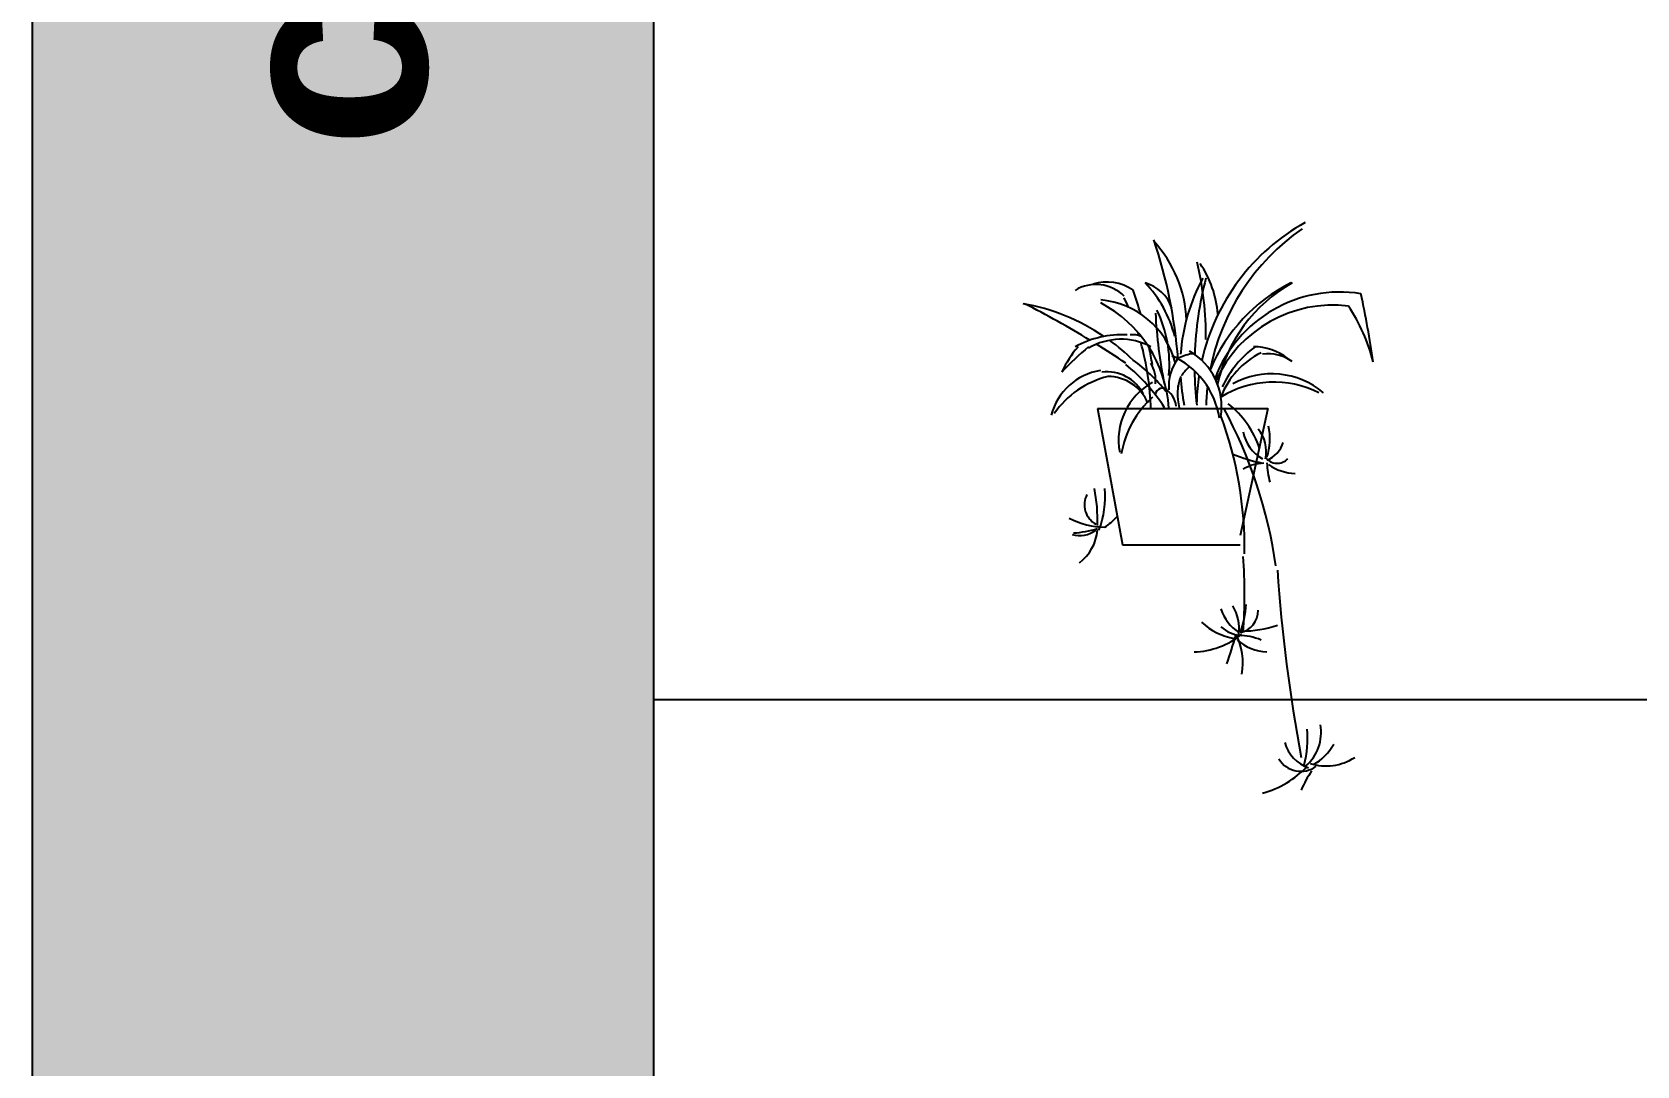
# Model space of a CAD drawing. Header units: millimetres. Extents: x 12377 to 30673, y 89761 to 101952.
# Drawn here: x 12377 to 15266, y 91894 to 93755 of the extents above; entities that cross this region are included whole.
import ezdxf

# ---------------------------------------------------------------- set-up
doc = ezdxf.new("R2010")
doc.units = ezdxf.units.MM
doc.layers.add('www.cad-blocks.net', color=7, linetype='Continuous')
doc.styles.get("Standard").update_dxf_attribs({"font": 'arial.ttf'})

# ---------------------------------------------------------------- blocks, each defined once
blk = doc.blocks.new('A$C05ED7D41')
at = {"ltscale": 1000}
for p, q in [((134.2, 692.5), (178.9, 446.8)), ((134.2, 692.5), (440.9, 692.5)), ((440.9, 692.5), (390.8, 463.5)), ((178.9, 446.8), (390.8, 446.8))]:
    blk.add_line(p, q, dxfattribs=at)
for centre, radius, start, end in [((692.5, 695.3), 379.9, 119.0797, 167.2705), ((733.3, 684.6), 404.1, 124.8674, 168.9768), ((-623.3, 710.1), 905.3, 4.5451, 18.4243), ((67.1, 840.4), 227.7, 2.8561, 42.2638), ((-237.3, 822), 566.7, 359.4894, 13.6854), ((164, 847.6), 187.4, 4.5375, 34.3721), ((614.2, 767.9), 331.2, 151.2669, 176.1297), ((929.7, 768.3), 621, 165.1836, 178.0292), ((131.2, 844.2), 71.6, 44.6661, 121.5227), ((151.3, 838.3), 81.8, 55.0338, 108.1259), ((-580.2, 631.3), 825.1, 16.2686, 19.3906), ((202.3, 852), 68.8, 17.8813, 75.4389), ((67.6, 771.1), 211.9, 13.9998, 44.1494), ((622.2, 643), 309.2, 116.9653, 157.0783), ((570.5, 661.8), 240.4, 80.9626, 159.3011), ((618.2, 679.5), 273.9, 119.1703, 168.0645), ((-1278.5, 492.6), 1930.1, 8.4636, 12.1627), ((-66, 508.7), 378.3, 55.9929, 79.9563), ((-792, -679.3), 1751.2, 58.6042, 63.0122), ((126.2, 735.4), 153.3, 15.2202, 84.9095), ((33.2, 679), 229.7, 3.5033, 62.3505), ((-271.5, 676.8), 502, 23.2367, 25.3685), ((45.9, 773.2), 217.6, 354.355, 26.2714), ((557.9, 647.3), 231.3, 83.0467, 155.5472), ((316.9, 697.2), 323.5, 14.2129, 33.7469), ((1137, 911.4), 899.9, 183.0069, 191.2545), ((177.7, 651.7), 173.5, 86.7855, 118.9439), ((176.4, 702.8), 114.3, 61.8827, 120.8431), ((-66, 508.7), 378.3, 45.7198, 54.1209), ((197.4, 785.3), 40, 67.2514, 96.6333), ((-271.5, 676.8), 502, 17.013, 17.7217), ((-271.5, 676.8), 502, 1.6445, 15.5469), ((525.9, 322.9), 630.5, 130.3276, 136.3522), ((243.5, 677.8), 191.5, 138.939, 155.2072), ((-792, -679.3), 1751.2, 56.0978, 58.1473), ((-580.2, 631.3), 825.1, 9.7809, 11.9594), ((346.2, 732.5), 84, 143.6855, 184.3995), ((207.8, 653), 147.3, 8.671, 65.9822), ((317.6, 706.2), 85.7, 97.5538, 115.4293), ((242.1, 695.7), 115.4, 351.1225, 59.9422), ((495.4, 659.5), 149.3, 116.6406, 158.8432), ((529.7, 652.1), 188.4, 126.479, 155.1276), ((415, 704.2), 99.4, 51.7, 89.9714), ((441.1, 716.5), 74.4, 54.1885, 97.7619), ((155.9, 653.6), 108.5, 98.8581, 165.6424), ((150.5, 684), 74.6, 27.1092, 96.5732), ((-9.4, 527.2), 312.1, 32.2867, 51.516), ((25.7, 539.7), 295.4, 38.4357, 54.276), ((178.2, 743.4), 60.5, 353.6551, 30.5541), ((410.9, 654.1), 159.3, 135.177, 142.4063), ((929.7, 768.3), 621, 180.743, 186.4398), ((692.5, 695.3), 379.9, 171.4121, 178.661), ((447.6, 610.6), 144.3, 49.7188, 119.0552), ((192.8, 589.2), 165.8, 104.0344, 145.477), ((152.7, 671.9), 78.2, 22.5917, 90.0717), ((290.9, 635.6), 118.9, 119.1587, 190.638), ((251.3, 715.9), 13.2, 50.3239, 170.7561), ((233, 691.2), 43.1, 7.139, 60.2844), ((372.7, 717.7), 94.5, 159.9654, 194.5782), ((126.2, 735.4), 153.3, 356.6644, 359.3774), ((614.2, 767.9), 331.2, 183.1979, 192.0682), ((733.3, 684.6), 404.1, 173.2315, 178.0131), ((451.6, 559.4), 180.6, 63.2741, 121.9266), ((356, 578.2), 182.2, 132.4603, 169.6468), ((618.2, 679.5), 273.9, 174.5736, 174.7387), ((260.6, 564.8), 174.4, 18.6959, 51.3328), ((-298.1, 438.8), 697.1, 359.3364, 20.2031), ((-386.8, 288.4), 850.6, 8.1754, 28.3982), ((466.8, 664.5), 72, 191.4847, 240.2357), ((376.3, 615.4), 61.6, 347.4634, 40.6313), ((345.7, 637.3), 98.9, 340.7538, 13.7898), ((508.7, 950.3), 364.7, 248.918, 257.7095), ((418.3, 648), 52.9, 293.1603, 341.7713), ((434.9, 518.9), 75, 90.8754, 120.9901), ((457.7, 620), 26.2, 215.9244, 316.4532), ((570.4, 596.9), 131.3, 181.049, 196.4571), ((490.7, 658.1), 82.4, 233.6227, 269.5358), ((149.9, 519), 39.5, 151.6884, 241.7365), ((-152.8, 492.3), 286.9, 357.8624, 11.2927), ((-17.1, 533.8), 165.1, 338.6126, 5.1143), ((148.2, 619.1), 140.2, 242.3132, 269.6364), ((92.4, 563.2), 100.6, 303.0308, 319.2934), ((101.7, 512.4), 48.8, 254.0649, 307.1576), ((79.3, 649.1), 181.2, 273.7048, 287.5171), ((51.9, 480.1), 82.3, 307.3246, 355.415), ((-455.1, 357.7), 854.1, 355.4183, 4.5817), ((3359, 598.7), 2907.8, 183.893, 190.5927), ((436.4, 358.5), 84.6, 198.4542, 235.3307), ((309, 296.1), 79.9, 352.9151, 30.8807), ((247.5, 345.7), 154.2, 338.4064, 357.7977), ((383, 328.2), 40.1, 281.4227, 1.2115), ((400.3, 392.1), 115.6, 226.9051, 260.0032), ((397.4, 344.1), 60.7, 227.1759, 266.4615), ((392.8, 494.7), 203.1, 270.2261, 288.6833), ((304.3, 394.2), 140.1, 271.4819, 309.599), ((-464, 523.3), 880.2, 340.7258, 344.1968), ((289, 235.4), 106.8, 348.4351, 28.4331), ((442.3, 339.9), 85.8, 228.5728, 267.8569), ((389.6, 185.8), 97.8, 66.6131, 90.7847), ((455.5, 109.4), 81.2, 310.9981, 9.6643), ((535.7, 108.7), 66.8, 195.3943, 251.1816), ((332.3, 97.7), 180, 344.9197, 5.5455), ((476.7, 133.8), 94.6, 298.7183, 331.2354), ((500.1, 85.1), 46, 210.8328, 306.5658), ((545.9, 142), 93.2, 251.8076, 303.3693), ((388.2, 162.6), 168.2, 284.7775, 317.1084), ((736, -99), 257.4, 147.2777, 156.0814)]:
    blk.add_arc(centre, radius, start, end, dxfattribs=at)
blk = doc.blocks.new('FORMAT')
at = {"layer": 'www.cad-blocks.net', "true_color": 0x444444}
blk.add_hatch(color=250, dxfattribs=at).paths.add_polyline_path([(12377.1, 89761.4), (13495.8, 89761.4), (13495.8, 101952.1), (12377.1, 101952.1)])
at = {"layer": 'www.cad-blocks.net', "color": 250, "true_color": 0x444444}
for p, q in [((12377.1, 101952.1), (12377.1, 89761.4)), ((13495.8, 101952.1), (13495.8, 89761.4))]:
    blk.add_line(p, q, dxfattribs=at)
at = {"layer": 'www.cad-blocks.net'}
blk.add_line((13495.8, 101952.1), (13495.8, 89761.4), dxfattribs=at)
at = {"layer": 'www.cad-blocks.net', "color": 155, "true_color": 0x546d8e}
for p, q in [((13495.8, 101637.7), (13495.8, 89955.2)), ((13495.8, 92553.6), (30672.7, 92553.6))]:
    blk.add_line(p, q, dxfattribs=at)
at = {"layer": 'www.cad-blocks.net', "insert": (12726.9, 93545.9), "char_height": 360, "attachment_point": 1, "rotation": 90}
blk.add_mtext_dynamic_manual_height_columns('{\\fArial|b1|i0|c0|p34;\\C255;\\c16777215;cad-bl  cks net}', width=33614.951, gutter_width=12.5, heights=[0], dxfattribs=at)

msp = doc.modelspace()

# ---------------------------------------------------------------- block references
msp.add_blockref('A$C05ED7D41', (14161.1, 92385.1))
at = {"layer": 'www.cad-blocks.net'}
msp.add_blockref('FORMAT', (0, 0), dxfattribs=at)

doc.saveas('drawing.dxf')
